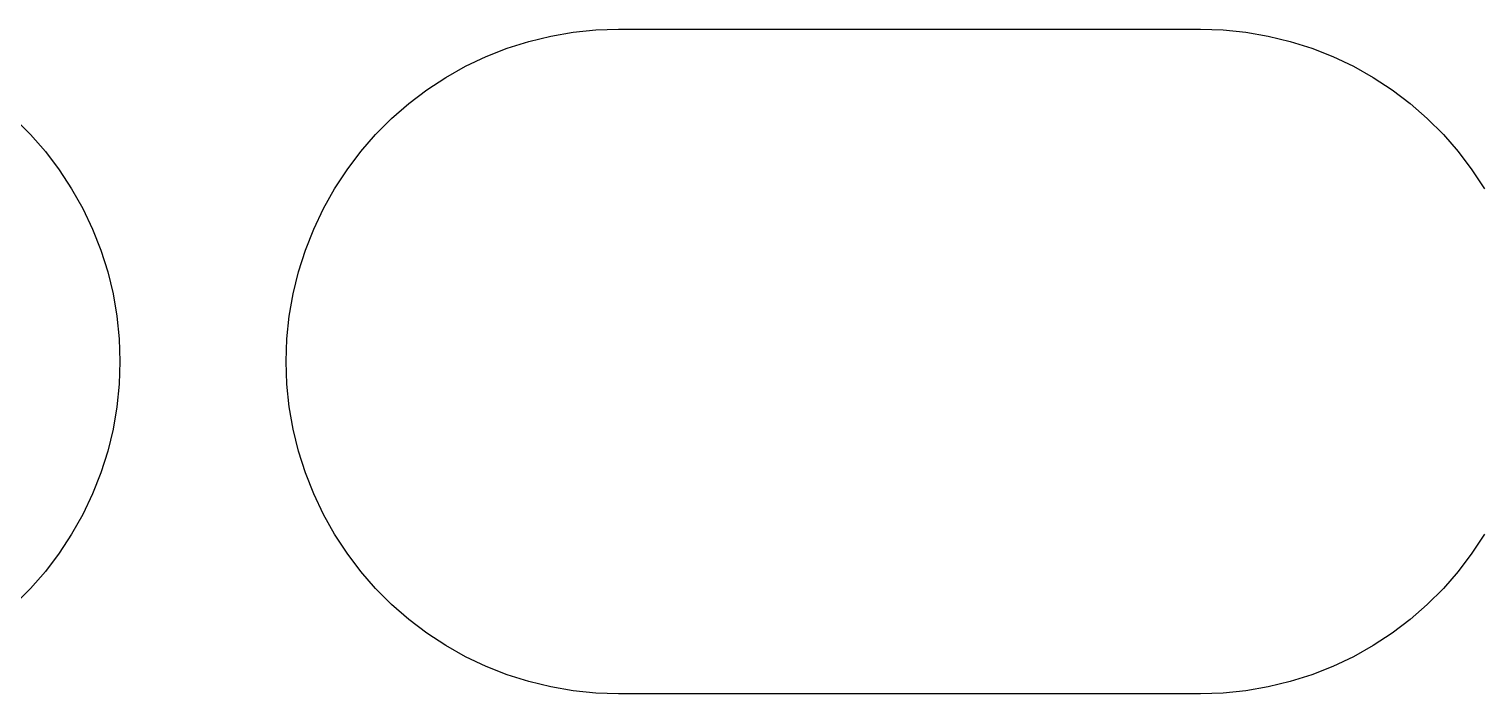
# Model space of a CAD drawing. Header units: metres. Extents: x -109 to 109, y -1 to 43.
# Drawn here: x -90.09 to -72.6, y 16.6 to 24.6 of the extents above; entities that cross this region are included whole.
import ezdxf

# ---------------------------------------------------------------- set-up
doc = ezdxf.new("R2010")
doc.units = ezdxf.units.M
doc.layers.add('CUT', color=1, linetype='Continuous')

msp = doc.modelspace()

# ---------------------------------------------------------------- linework, layer by layer
at = {"layer": 'CUT'}
for points in [[(-72.582, 18.521), (-72.732, 18.293), (-72.897, 18.075), (-73.076, 17.869), (-73.269, 17.676), (-73.475, 17.497), (-73.693, 17.332), (-73.921, 17.182), (-74.159, 17.048), (-74.406, 16.931), (-74.66, 16.831), (-74.92, 16.748), (-75.185, 16.684), (-75.454, 16.637), (-75.726, 16.609), (-75.999, 16.6), (-75.999, 16.6), (-83.001, 16.6), (-83.001, 16.6), (-83.274, 16.609), (-83.546, 16.637), (-83.815, 16.684), (-84.08, 16.748), (-84.34, 16.831), (-84.594, 16.931), (-84.841, 17.048), (-85.079, 17.182), (-85.307, 17.332), (-85.525, 17.497), (-85.731, 17.676), (-85.924, 17.869), (-86.103, 18.075), (-86.268, 18.293), (-86.418, 18.521), (-86.552, 18.759), (-86.669, 19.006), (-86.769, 19.26), (-86.852, 19.52), (-86.916, 19.785), (-86.963, 20.054), (-86.991, 20.326), (-87, 20.599), (-87, 20.599), (-87, 20.601), (-87, 20.601), (-86.991, 20.874), (-86.963, 21.146), (-86.916, 21.415), (-86.852, 21.68), (-86.769, 21.94), (-86.669, 22.194), (-86.552, 22.441), (-86.418, 22.679), (-86.268, 22.907), (-86.103, 23.125), (-85.924, 23.331), (-85.731, 23.524), (-85.525, 23.703), (-85.307, 23.868), (-85.079, 24.018), (-84.841, 24.152), (-84.594, 24.269), (-84.34, 24.369), (-84.08, 24.452), (-83.815, 24.516), (-83.546, 24.563), (-83.274, 24.591), (-83.001, 24.6), (-83.001, 24.6), (-75.999, 24.6), (-75.999, 24.6), (-75.726, 24.591), (-75.454, 24.563), (-75.185, 24.516), (-74.92, 24.452), (-74.66, 24.369), (-74.406, 24.269), (-74.159, 24.152), (-73.921, 24.018), (-73.693, 23.868), (-73.475, 23.703), (-73.269, 23.524), (-73.076, 23.331), (-72.897, 23.125), (-72.732, 22.907), (-72.582, 22.679)], [(-90.269, 23.524), (-90.076, 23.331), (-89.897, 23.125), (-89.732, 22.907), (-89.582, 22.679), (-89.448, 22.441), (-89.331, 22.194), (-89.231, 21.94), (-89.148, 21.68), (-89.084, 21.415), (-89.037, 21.146), (-89.009, 20.874), (-89, 20.601), (-89, 20.601), (-89, 20.599), (-89, 20.599), (-89.009, 20.326), (-89.037, 20.054), (-89.084, 19.785), (-89.148, 19.52), (-89.231, 19.26), (-89.331, 19.006), (-89.448, 18.759), (-89.582, 18.521), (-89.732, 18.293), (-89.897, 18.075), (-90.076, 17.869), (-90.269, 17.676)]]:
    msp.add_lwpolyline(points, dxfattribs=at)

doc.saveas('drawing.dxf')
